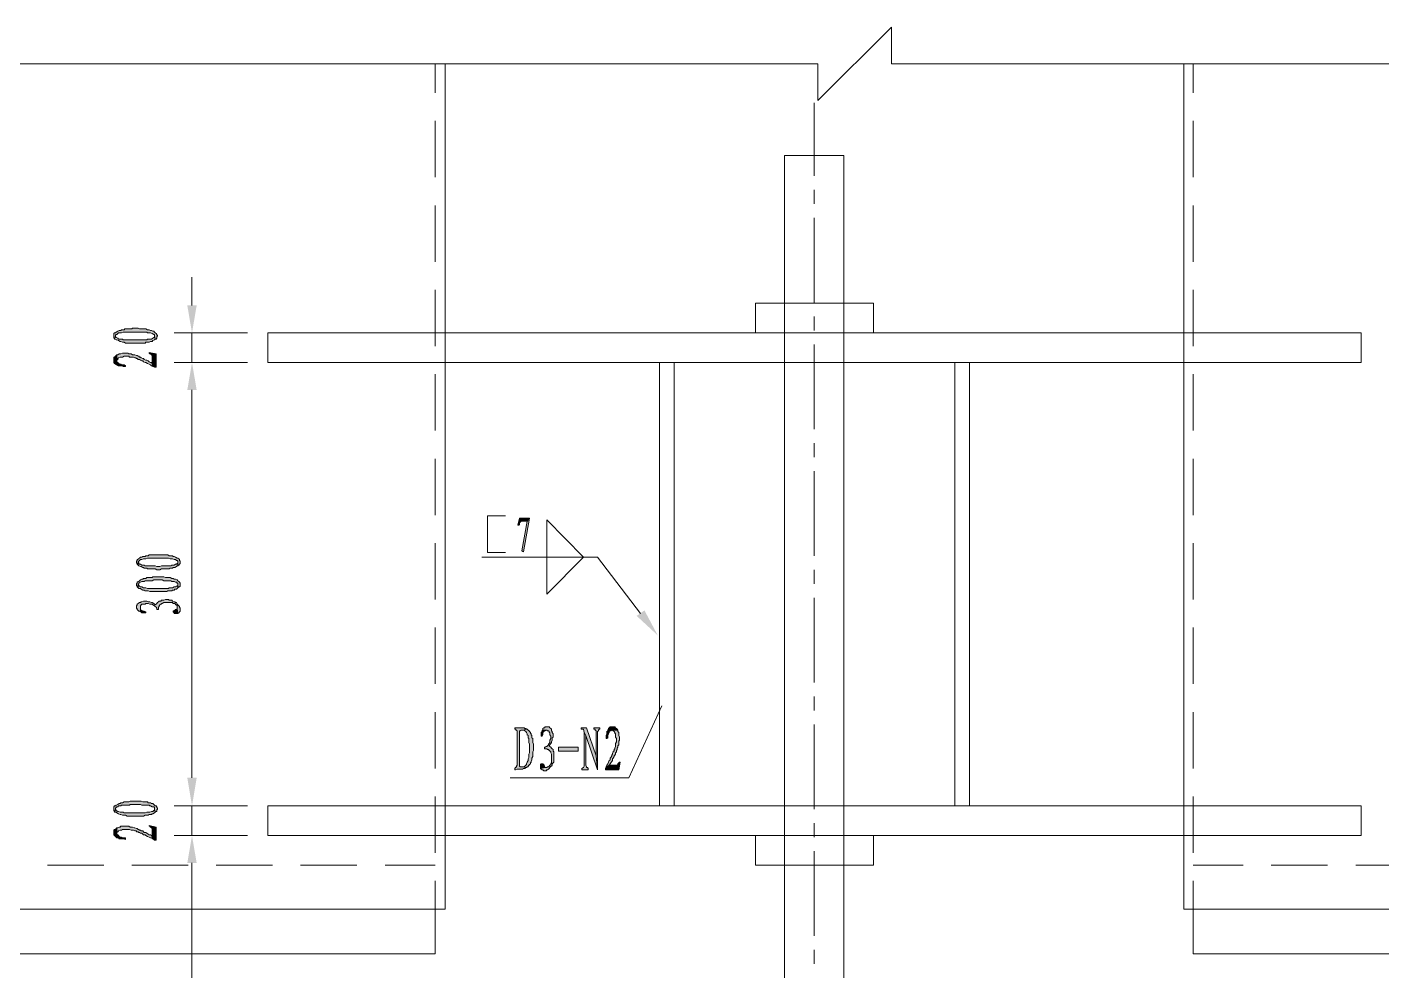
# Model space of a CAD drawing. Header units: millimetres. Extents: x 24 to 410, y 10 to 282.
# Drawn here: x 89.2 to 162.6, y 135.4 to 186.5 of the extents above; entities that cross this region are included whole.
import ezdxf

# ---------------------------------------------------------------- set-up
doc = ezdxf.new("R2010")
doc.units = ezdxf.units.MM

msp = doc.modelspace()

# ---------------------------------------------------------------- hatches: boundary and pattern name
h = msp.add_hatch(color=7)
h.dxf.hatch_style = 2
h.paths.add_polyline_path([(97.917, 171.407667), (98.425, 171.407667), (98.171, 169.926)])
h = msp.add_hatch(color=7)
h.dxf.hatch_style = 2
h.paths.add_polyline_path([(93.937667, 169.756667), (93.937667, 169.629667), (93.98, 169.629667), (93.98, 169.587333), (94.022333, 169.756667), (94.022333, 169.799), (94.064667, 169.841333), (94.107, 169.841333), (94.149333, 169.883667), (94.191667, 169.926), (94.361, 169.926), (94.445667, 169.968333), (95.080667, 169.968333), (95.123, 169.968333), (95.715667, 169.968333), (95.758, 169.926), (95.927333, 169.926), (96.012, 169.883667), (96.096667, 169.841333), (96.139, 169.841333), (96.139, 169.799), (96.139, 169.756667), (96.181333, 169.587333), (96.223667, 169.587333), (96.266, 169.629667), (96.266, 169.714333), (96.308333, 169.756667), (96.308333, 169.799), (96.266, 169.799), (96.266, 169.841333), (96.223667, 169.883667), (96.181333, 169.926), (96.139, 169.968333), (96.096667, 170.010667), (96.054333, 170.010667), (95.969667, 170.053), (95.927333, 170.053), (95.842667, 170.095333), (95.758, 170.095333), (95.673333, 170.137667), (95.334667, 170.137667), (95.25, 170.18), (94.953667, 170.18), (94.911333, 170.137667), (94.530333, 170.137667), (94.488, 170.095333), (94.361, 170.095333), (94.318667, 170.053), (94.234, 170.053), (94.149333, 170.010667), (94.064667, 169.968333), (94.022333, 169.926), (93.98, 169.926), (93.937667, 169.883667)])
h = msp.add_hatch(color=7)
h.dxf.hatch_style = 2
h.paths.add_polyline_path([(93.98, 169.587333), (94.064667, 169.545), (94.107, 169.545), (94.191667, 169.502667), (94.276333, 169.460333), (94.318667, 169.460333), (94.403333, 169.418), (94.488, 169.418), (94.572667, 169.375667), (95.631, 169.375667), (95.673333, 169.418), (95.758, 169.418), (95.842667, 169.418), (95.927333, 169.460333), (96.012, 169.460333), (96.054333, 169.502667), (96.139, 169.545), (96.181333, 169.587333), (96.139, 169.756667), (96.139, 169.672), (96.096667, 169.672), (96.054333, 169.629667), (95.969667, 169.587333), (95.758, 169.587333), (95.715667, 169.545), (94.445667, 169.545), (94.403333, 169.587333), (94.191667, 169.587333), (94.149333, 169.629667), (94.064667, 169.672), (94.022333, 169.714333), (94.022333, 169.756667)])
h = msp.add_hatch(color=7)
h.dxf.hatch_style = 2
h.paths.add_polyline_path([(94.107, 168.740667), (94.107, 168.444333), (94.149333, 168.486667), (94.149333, 168.529), (94.191667, 168.571333), (94.276333, 168.613667), (94.403333, 168.613667), (94.488, 168.656), (94.742, 168.656), (94.784333, 168.613667), (94.996, 168.613667), (95.080667, 168.571333), (95.123, 168.571333), (95.165333, 168.529), (95.207667, 168.529), (95.25, 168.486667), (95.292333, 168.486667), (95.334667, 168.486667), (95.377, 168.444333), (95.461667, 168.402), (95.504, 168.402), (95.546333, 168.359667), (95.631, 168.317333), (95.673333, 168.317333), (95.758, 168.275), (95.842667, 168.232667), (95.927333, 168.190333), (95.969667, 168.148), (96.054333, 168.105667), (96.012, 168.275), (95.969667, 168.317333), (95.927333, 168.317333), (95.842667, 168.359667), (95.800333, 168.402), (95.715667, 168.444333), (95.673333, 168.444333), (95.588667, 168.486667), (95.546333, 168.529), (95.504, 168.529), (95.419333, 168.571333), (95.377, 168.613667), (95.334667, 168.613667), (95.292333, 168.656), (95.25, 168.656), (95.207667, 168.698333), (95.165333, 168.698333), (95.080667, 168.740667), (94.953667, 168.740667), (94.869, 168.783), (94.742, 168.783), (94.699667, 168.825333), (94.403333, 168.825333), (94.318667, 168.783), (94.234, 168.783), (94.149333, 168.740667)])
h = msp.add_hatch(color=7)
h.dxf.hatch_style = 2
h.paths.add_polyline_path([(95.842667, 168.867667), (95.842667, 168.825333), (95.885, 168.783), (95.927333, 168.783), (95.969667, 168.740667), (96.012, 168.698333), (96.012, 168.275), (96.054333, 168.105667), (96.139, 168.063333), (96.223667, 168.063333), (96.223667, 168.783)])
h = msp.add_hatch(color=7)
h.dxf.hatch_style = 2
h.paths.add_polyline_path([(93.937667, 168.486667), (93.937667, 168.317333), (93.98, 168.275), (94.022333, 168.232667), (94.064667, 168.232667), (94.064667, 168.190333), (94.107, 168.190333), (94.191667, 168.148), (94.361, 168.148), (94.445667, 168.105667), (94.572667, 168.105667), (94.572667, 168.148), (94.488, 168.190333), (94.361, 168.190333), (94.318667, 168.232667), (94.234, 168.232667), (94.234, 168.275), (94.191667, 168.275), (94.149333, 168.317333), (94.107, 168.359667), (94.107, 168.444333), (94.107, 168.740667), (94.064667, 168.698333), (94.022333, 168.656), (93.98, 168.613667), (93.937667, 168.613667), (93.937667, 168.571333)])
h = msp.add_hatch(color=7)
h.dxf.hatch_style = 2
h.paths.add_polyline_path([(97.917, 166.835667), (98.425, 166.835667), (98.171, 168.317333)])
h = msp.add_hatch(color=7)
h.dxf.hatch_style = 2
h.paths.add_polyline_path([(97.917, 166.835667), (98.425, 166.835667), (98.171, 168.317333)])
h = msp.add_hatch(color=7)
h.dxf.hatch_style = 2
h.paths.add_polyline_path([(116.459, 159.893), (115.908667, 159.893), (115.824, 159.512), (115.866333, 159.512), (115.908667, 159.554333), (115.908667, 159.639), (115.951, 159.681333), (115.993333, 159.723667), (116.332, 159.723667)])
h = msp.add_hatch(color=7)
h.dxf.hatch_style = 2
h.paths.add_polyline_path([(116.459, 159.893), (116.332, 159.723667), (116.035667, 158.115), (116.120333, 158.072667)])
h = msp.add_hatch(color=7)
h.dxf.hatch_style = 2
h.paths.add_polyline_path([(95.165333, 157.522333), (95.165333, 157.48), (95.207667, 157.437667), (95.207667, 157.395333), (95.25, 157.353), (95.25, 157.522333), (95.292333, 157.564667), (95.334667, 157.607), (95.377, 157.649333), (95.461667, 157.649333), (95.546333, 157.691667), (95.673333, 157.691667), (95.758, 157.734), (96.350667, 157.734), (96.393, 157.734), (96.901, 157.734), (96.985667, 157.691667), (97.112667, 157.691667), (97.197333, 157.649333), (97.282, 157.649333), (97.324333, 157.607), (97.366667, 157.607), (97.409, 157.564667), (97.409, 157.310667), (97.451333, 157.353), (97.493667, 157.395333), (97.536, 157.437667), (97.536, 157.564667), (97.493667, 157.607), (97.493667, 157.649333), (97.451333, 157.691667), (97.409, 157.734), (97.366667, 157.734), (97.282, 157.776333), (97.197333, 157.818667), (97.155, 157.818667), (97.112667, 157.861), (96.943333, 157.861), (96.858667, 157.903333), (95.842667, 157.903333), (95.800333, 157.861), (95.673333, 157.861), (95.631, 157.818667), (95.504, 157.818667), (95.461667, 157.776333), (95.377, 157.776333), (95.334667, 157.734), (95.25, 157.691667), (95.25, 157.649333), (95.207667, 157.649333), (95.207667, 157.607), (95.165333, 157.564667)])
h = msp.add_hatch(color=7)
h.dxf.hatch_style = 2
h.paths.add_polyline_path([(95.25, 157.353), (95.292333, 157.310667), (95.377, 157.268333), (95.419333, 157.268333), (95.504, 157.226), (95.546333, 157.226), (95.588667, 157.183667), (95.715667, 157.183667), (95.758, 157.141333), (96.181333, 157.141333), (96.266, 157.099), (96.435333, 157.099), (96.52, 157.141333), (96.943333, 157.141333), (96.985667, 157.183667), (97.112667, 157.183667), (97.155, 157.226), (97.239667, 157.226), (97.324333, 157.268333), (97.366667, 157.310667), (97.409, 157.310667), (97.409, 157.522333), (97.409, 157.437667), (97.366667, 157.437667), (97.324333, 157.395333), (97.282, 157.395333), (97.197333, 157.353), (97.070333, 157.353), (97.028, 157.310667), (96.52, 157.310667), (96.435333, 157.268333), (96.266, 157.268333), (96.181333, 157.310667), (95.631, 157.310667), (95.588667, 157.353), (95.461667, 157.353), (95.377, 157.395333), (95.334667, 157.395333), (95.292333, 157.437667), (95.292333, 157.48), (95.25, 157.522333)])
h = msp.add_hatch(color=7)
h.dxf.hatch_style = 2
h.paths.add_polyline_path([(95.165333, 156.294667), (95.165333, 156.252333), (95.207667, 156.21), (95.207667, 156.167667), (95.25, 156.125333), (95.25, 156.294667), (95.292333, 156.337), (95.292333, 156.379333), (95.334667, 156.421667), (95.377, 156.421667), (95.461667, 156.464), (95.588667, 156.464), (95.631, 156.506333), (96.012, 156.506333), (96.096667, 156.548667), (96.350667, 156.548667), (96.393, 156.548667), (96.562333, 156.548667), (96.647, 156.506333), (97.028, 156.506333), (97.070333, 156.464), (97.197333, 156.464), (97.282, 156.421667), (97.324333, 156.421667), (97.366667, 156.379333), (97.409, 156.379333), (97.409, 156.337), (97.409, 156.125333), (97.451333, 156.167667), (97.493667, 156.167667), (97.536, 156.21), (97.536, 156.379333), (97.493667, 156.421667), (97.451333, 156.464), (97.409, 156.506333), (97.366667, 156.548667), (97.282, 156.591), (97.197333, 156.591), (97.155, 156.633333), (97.070333, 156.633333), (96.985667, 156.675667), (96.731667, 156.675667), (96.647, 156.718), (96.054333, 156.718), (96.012, 156.675667), (95.715667, 156.675667), (95.673333, 156.633333), (95.546333, 156.633333), (95.504, 156.591), (95.461667, 156.591), (95.377, 156.548667), (95.334667, 156.506333), (95.25, 156.464), (95.207667, 156.421667), (95.207667, 156.379333), (95.165333, 156.337)])
h = msp.add_hatch(color=7)
h.dxf.hatch_style = 2
h.paths.add_polyline_path([(95.25, 156.125333), (95.292333, 156.083), (95.377, 156.083), (95.419333, 156.040667), (95.504, 155.998333), (95.588667, 155.998333), (95.631, 155.956), (95.800333, 155.956), (95.885, 155.913667), (96.816333, 155.913667), (96.858667, 155.956), (96.943333, 155.956), (96.985667, 155.956), (97.070333, 155.956), (97.112667, 155.998333), (97.197333, 155.998333), (97.239667, 156.040667), (97.324333, 156.040667), (97.366667, 156.083), (97.409, 156.125333), (97.409, 156.294667), (97.409, 156.252333), (97.366667, 156.21), (97.324333, 156.21), (97.282, 156.167667), (97.197333, 156.167667), (97.112667, 156.125333), (96.943333, 156.125333), (96.901, 156.083), (95.758, 156.083), (95.673333, 156.125333), (95.546333, 156.125333), (95.461667, 156.167667), (95.377, 156.167667), (95.334667, 156.21), (95.292333, 156.252333), (95.25, 156.294667)])
h = msp.add_hatch(color=7)
h.dxf.hatch_style = 2
h.paths.add_polyline_path([(95.165333, 155.067), (95.165333, 155.024667), (95.207667, 154.982333), (95.207667, 154.94), (95.25, 154.897667), (95.292333, 154.855333), (95.334667, 154.855333), (95.377, 154.813), (95.377, 155.151667), (95.419333, 155.194), (95.461667, 155.236333), (95.631, 155.236333), (95.673333, 155.278667), (95.800333, 155.278667), (95.885, 155.236333), (96.012, 155.236333), (96.054333, 155.194), (96.139, 155.151667), (96.181333, 155.109333), (96.223667, 155.067), (96.266, 155.024667), (96.266, 154.94), (96.350667, 154.94), (96.350667, 155.067), (96.393, 155.109333), (96.393, 155.151667), (96.435333, 155.194), (96.477667, 155.236333), (96.52, 155.236333), (96.52, 155.278667), (96.562333, 155.278667), (96.647, 155.321), (97.112667, 155.321), (97.155, 155.278667), (97.239667, 155.278667), (97.282, 155.236333), (97.282, 155.194), (97.324333, 155.194), (97.366667, 155.151667), (97.366667, 154.982333), (97.409, 154.728333), (97.451333, 154.770667), (97.493667, 154.813), (97.536, 154.855333), (97.536, 155.024667), (97.493667, 155.067), (97.493667, 155.109333), (97.451333, 155.151667), (97.409, 155.194), (97.366667, 155.236333), (97.324333, 155.321), (97.282, 155.321), (97.239667, 155.363333), (97.197333, 155.363333), (97.112667, 155.405667), (97.070333, 155.448), (96.943333, 155.448), (96.901, 155.490333), (96.731667, 155.490333), (96.647, 155.448), (96.52, 155.448), (96.477667, 155.405667), (96.393, 155.405667), (96.350667, 155.363333), (96.308333, 155.321), (96.266, 155.278667), (96.223667, 155.236333), (96.181333, 155.194), (96.139, 155.236333), (96.096667, 155.278667), (96.012, 155.321), (95.969667, 155.321), (95.885, 155.363333), (95.800333, 155.363333), (95.715667, 155.405667), (95.546333, 155.405667), (95.461667, 155.363333), (95.419333, 155.363333), (95.377, 155.321), (95.334667, 155.321), (95.25, 155.278667), (95.207667, 155.236333), (95.207667, 155.194), (95.165333, 155.151667)])
h = msp.add_hatch(color=7)
h.dxf.hatch_style = 2
h.paths.add_polyline_path([(95.377, 154.813), (95.419333, 154.813), (95.461667, 154.770667), (95.673333, 154.770667), (95.673333, 154.813), (95.588667, 154.855333), (95.504, 154.855333), (95.461667, 154.897667), (95.419333, 154.897667), (95.377, 154.94), (95.377, 155.067)])
h = msp.add_hatch(color=7)
h.dxf.hatch_style = 2
h.paths.add_polyline_path([(97.155, 154.813), (97.197333, 154.770667), (97.197333, 154.728333), (97.239667, 154.728333), (97.409, 154.728333), (97.366667, 154.982333), (97.282, 154.94), (97.239667, 154.897667), (97.197333, 154.897667), (97.155, 154.855333)])
h = msp.add_hatch(color=7)
h.dxf.hatch_style = 2
h.paths.add_polyline_path([(122.682, 154.897667), (123.401667, 153.543), (122.258667, 154.601333)])
h = msp.add_hatch(color=7)
h.dxf.hatch_style = 2
h.paths.add_polyline_path([(116.035667, 148.547667), (115.654667, 148.547667), (115.654667, 148.463), (115.697, 148.463), (115.739333, 148.420667), (115.781667, 148.378333), (115.781667, 146.515667), (115.739333, 146.431), (115.739333, 146.388667), (115.697, 146.388667), (115.654667, 146.346333), (115.654667, 146.261667), (115.697, 146.261667), (115.781667, 146.304), (116.078, 146.304), (116.120333, 146.346333), (116.205, 146.346333), (116.247333, 146.388667), (116.289667, 146.388667), (116.078, 146.431), (116.035667, 146.431), (115.951, 146.431), (115.908667, 146.473333), (115.908667, 148.378333), (115.951, 148.378333), (115.993333, 148.420667), (116.078, 148.420667), (116.332, 148.463), (116.289667, 148.463), (116.247333, 148.505333), (116.205, 148.505333), (116.162667, 148.547667)])
h = msp.add_hatch(color=7)
h.dxf.hatch_style = 2
h.paths.add_polyline_path([(116.332, 148.463), (116.078, 148.420667), (116.162667, 148.420667), (116.205, 148.378333), (116.247333, 148.336), (116.289667, 148.293667), (116.332, 148.209), (116.332, 148.166667), (116.374333, 148.124333), (116.374333, 147.997333), (116.416667, 147.955), (116.416667, 147.743333), (116.459, 147.658667), (116.459, 147.193), (116.416667, 147.108333), (116.416667, 147.066), (116.416667, 146.981333), (116.416667, 146.939), (116.374333, 146.854333), (116.374333, 146.769667), (116.332, 146.685), (116.289667, 146.600333), (116.289667, 146.558), (116.247333, 146.515667), (116.205, 146.473333), (116.162667, 146.431), (116.078, 146.431), (116.289667, 146.388667), (116.332, 146.431), (116.374333, 146.431), (116.374333, 146.473333), (116.416667, 146.515667), (116.459, 146.515667), (116.459, 146.558), (116.501333, 146.600333), (116.501333, 146.642667), (116.543667, 146.685), (116.543667, 146.727333), (116.586, 146.812), (116.586, 146.896667), (116.628333, 146.981333), (116.628333, 147.235333), (116.670667, 147.32), (116.670667, 147.658667), (116.628333, 147.743333), (116.628333, 147.955), (116.586, 147.997333), (116.586, 148.124333), (116.543667, 148.166667), (116.543667, 148.209), (116.501333, 148.251333), (116.501333, 148.293667), (116.459, 148.336), (116.459, 148.378333), (116.416667, 148.378333), (116.374333, 148.420667)])
h = msp.add_hatch(color=7)
h.dxf.hatch_style = 2
h.paths.add_polyline_path([(117.390333, 148.59), (117.305667, 148.59), (117.263333, 148.547667), (117.221, 148.547667), (117.178667, 148.505333), (117.178667, 148.420667), (117.136333, 148.420667), (117.390333, 148.420667), (117.432667, 148.378333), (117.475, 148.378333), (117.517333, 148.336), (117.517333, 148.293667), (117.559667, 148.293667), (117.559667, 148.166667), (117.602, 148.082), (117.602, 147.955), (117.559667, 147.870333), (117.559667, 147.743333), (117.517333, 147.701), (117.475, 147.658667), (117.475, 147.616333), (117.432667, 147.574), (117.390333, 147.531667), (117.348, 147.531667), (117.305667, 147.489333), (117.263333, 147.489333), (117.263333, 147.404667), (117.390333, 147.404667), (117.432667, 147.362333), (117.475, 147.362333), (117.517333, 147.32), (117.559667, 147.32), (117.559667, 147.277667), (117.602, 147.235333), (117.602, 147.193), (117.644333, 147.108333), (117.644333, 146.642667), (117.602, 146.600333), (117.602, 146.558), (117.559667, 146.515667), (117.517333, 146.473333), (117.475, 146.431), (117.432667, 146.431), (117.390333, 146.388667), (117.305667, 146.388667), (117.051667, 146.346333), (117.094, 146.304), (117.136333, 146.261667), (117.178667, 146.261667), (117.221, 146.219333), (117.348, 146.219333), (117.390333, 146.261667), (117.432667, 146.261667), (117.475, 146.304), (117.517333, 146.346333), (117.559667, 146.388667), (117.602, 146.473333), (117.644333, 146.473333), (117.686667, 146.515667), (117.686667, 146.600333), (117.729, 146.642667), (117.771333, 146.685), (117.771333, 147.235333), (117.729, 147.277667), (117.729, 147.362333), (117.686667, 147.404667), (117.644333, 147.447), (117.602, 147.489333), (117.559667, 147.531667), (117.517333, 147.574), (117.559667, 147.616333), (117.602, 147.701), (117.644333, 147.743333), (117.644333, 147.785667), (117.686667, 147.870333), (117.686667, 147.997333), (117.729, 148.039667), (117.729, 148.209), (117.686667, 148.293667), (117.686667, 148.336), (117.644333, 148.378333), (117.644333, 148.463), (117.602, 148.505333), (117.559667, 148.547667), (117.517333, 148.59)])
h = msp.add_hatch(color=7)
h.dxf.hatch_style = 2
h.paths.add_polyline_path([(117.136333, 148.420667), (117.136333, 148.336), (117.094, 148.293667), (117.094, 148.082), (117.136333, 148.082), (117.178667, 148.166667), (117.178667, 148.293667), (117.221, 148.336), (117.263333, 148.378333), (117.305667, 148.378333), (117.390333, 148.420667)])
h = msp.add_hatch(color=7)
h.dxf.hatch_style = 2
h.paths.add_polyline_path([(119.549333, 148.547667), (119.253, 148.547667), (119.253, 148.463), (119.38, 148.463), (119.422333, 148.293667), (119.507, 148.124333), (120.142, 146.261667), (120.057333, 147.023667)])
h = msp.add_hatch(color=7)
h.dxf.hatch_style = 2
h.paths.add_polyline_path([(119.422333, 148.293667), (119.422333, 146.473333), (119.38, 146.388667), (119.295333, 146.346333), (119.295333, 146.261667), (119.634, 146.261667), (119.634, 146.346333), (119.591667, 146.388667), (119.549333, 146.388667), (119.549333, 146.431), (119.507, 146.515667), (119.507, 148.124333)])
h = msp.add_hatch(color=7)
h.dxf.hatch_style = 2
h.paths.add_polyline_path([(120.269, 148.547667), (119.930333, 148.547667), (119.930333, 148.463), (120.015, 148.463), (120.015, 148.420667), (120.057333, 148.378333), (120.057333, 147.023667), (120.142, 146.261667), (120.142, 148.336), (120.184333, 148.378333), (120.184333, 148.420667), (120.226667, 148.463), (120.269, 148.463)])
h = msp.add_hatch(color=7)
h.dxf.hatch_style = 2
h.paths.add_polyline_path([(120.988667, 148.59), (120.819333, 148.59), (120.777, 148.547667), (120.734667, 148.505333), (120.734667, 148.463), (120.692333, 148.420667), (120.692333, 148.378333), (120.65, 148.336), (120.65, 148.209), (120.607667, 148.124333), (120.607667, 147.955), (120.65, 147.955), (120.692333, 147.997333), (120.692333, 148.166667), (120.734667, 148.209), (120.734667, 148.251333), (120.777, 148.293667), (120.777, 148.336), (120.819333, 148.378333), (120.861667, 148.378333), (120.904, 148.420667), (121.242667, 148.420667), (121.200333, 148.463), (121.158, 148.505333), (121.115667, 148.547667), (121.073333, 148.59)])
h = msp.add_hatch(color=7)
h.dxf.hatch_style = 2
h.paths.add_polyline_path([(121.242667, 148.420667), (120.904, 148.420667), (120.946333, 148.420667), (120.988667, 148.378333), (121.031, 148.336), (121.073333, 148.293667), (121.073333, 148.251333), (121.115667, 148.209), (121.115667, 148.039667), (121.158, 147.955), (121.158, 147.785667), (121.115667, 147.701), (121.115667, 147.531667), (121.073333, 147.447), (121.073333, 147.404667), (121.031, 147.362333), (121.031, 147.277667), (120.988667, 147.277667), (120.988667, 147.235333), (120.946333, 147.150667), (120.946333, 147.108333), (120.904, 147.066), (120.904, 147.023667), (120.861667, 146.939), (120.819333, 146.896667), (120.819333, 146.812), (120.777, 146.769667), (120.734667, 146.685), (120.692333, 146.600333), (120.65, 146.515667), (120.607667, 146.431), (120.777, 146.515667), (120.819333, 146.600333), (120.861667, 146.642667), (120.904, 146.727333), (120.946333, 146.769667), (120.946333, 146.854333), (120.988667, 146.896667), (121.031, 146.981333), (121.031, 147.023667), (121.073333, 147.066), (121.115667, 147.108333), (121.115667, 147.193), (121.158, 147.235333), (121.158, 147.32), (121.200333, 147.362333), (121.200333, 147.447), (121.242667, 147.489333), (121.242667, 147.574), (121.285, 147.616333), (121.285, 147.828), (121.327333, 147.870333), (121.327333, 148.039667), (121.285, 148.124333), (121.285, 148.293667), (121.242667, 148.336)])
h = msp.add_hatch(color=7)
h.dxf.hatch_style = 2
h.paths.add_polyline_path([(118.025333, 147.489333), (119.083667, 147.489333), (119.083667, 147.277667), (118.025333, 147.277667)])
h = msp.add_hatch(color=7)
h.dxf.hatch_style = 2
h.paths.add_polyline_path([(117.136333, 146.600333), (117.094, 146.600333), (117.051667, 146.558), (117.051667, 146.346333), (117.305667, 146.388667), (117.263333, 146.473333), (117.221, 146.558), (117.178667, 146.600333)])
h = msp.add_hatch(color=7)
h.dxf.hatch_style = 2
h.paths.add_polyline_path([(121.369667, 146.685), (121.327333, 146.685), (121.285, 146.642667), (121.242667, 146.600333), (121.242667, 146.558), (121.200333, 146.515667), (120.777, 146.515667), (120.607667, 146.431), (120.565333, 146.346333), (120.565333, 146.261667), (121.285, 146.261667)])
h = msp.add_hatch(color=7)
h.dxf.hatch_style = 2
h.paths.add_polyline_path([(97.917, 145.838333), (98.425, 145.838333), (98.171, 144.314333)])
h = msp.add_hatch(color=7)
h.dxf.hatch_style = 2
h.paths.add_polyline_path([(97.917, 145.838333), (98.425, 145.838333), (98.171, 144.314333)])
h = msp.add_hatch(color=7)
h.dxf.hatch_style = 2
h.paths.add_polyline_path([(93.937667, 144.145), (93.937667, 144.060333), (93.98, 144.018), (93.98, 143.975667), (94.022333, 144.145), (94.022333, 144.187333), (94.064667, 144.229667), (94.107, 144.272), (94.149333, 144.272), (94.191667, 144.314333), (94.318667, 144.314333), (94.361, 144.356667), (94.784333, 144.356667), (94.826667, 144.399), (95.080667, 144.399), (95.123, 144.399), (95.377, 144.399), (95.461667, 144.356667), (95.842667, 144.356667), (95.885, 144.314333), (95.927333, 144.314333), (96.012, 144.272), (96.096667, 144.272), (96.139, 144.229667), (96.139, 144.145), (96.181333, 143.975667), (96.223667, 144.018), (96.266, 144.018), (96.266, 144.060333), (96.266, 144.102667), (96.308333, 144.145), (96.308333, 144.187333), (96.266, 144.229667), (96.266, 144.272), (96.223667, 144.314333), (96.181333, 144.314333), (96.139, 144.356667), (96.096667, 144.399), (96.054333, 144.441333), (95.969667, 144.441333), (95.927333, 144.483667), (95.800333, 144.483667), (95.758, 144.526), (95.504, 144.526), (95.419333, 144.568333), (94.826667, 144.568333), (94.742, 144.526), (94.488, 144.526), (94.403333, 144.483667), (94.318667, 144.483667), (94.276333, 144.441333), (94.234, 144.441333), (94.149333, 144.399), (94.064667, 144.356667), (94.022333, 144.314333), (93.98, 144.314333), (93.937667, 144.272)])
h = msp.add_hatch(color=7)
h.dxf.hatch_style = 2
h.paths.add_polyline_path([(93.98, 143.975667), (94.064667, 143.975667), (94.107, 143.933333), (94.191667, 143.891), (94.276333, 143.848667), (94.318667, 143.848667), (94.403333, 143.806333), (94.572667, 143.806333), (94.657333, 143.764), (95.546333, 143.764), (95.631, 143.806333), (95.673333, 143.806333), (95.758, 143.806333), (95.800333, 143.806333), (95.842667, 143.848667), (95.969667, 143.848667), (96.012, 143.891), (96.054333, 143.891), (96.139, 143.933333), (96.181333, 143.975667), (96.139, 144.145), (96.139, 144.060333), (96.096667, 144.060333), (96.054333, 144.018), (95.969667, 144.018), (95.885, 143.975667), (95.715667, 143.975667), (95.631, 143.933333), (94.488, 143.933333), (94.445667, 143.975667), (94.276333, 143.975667), (94.191667, 144.018), (94.149333, 144.018), (94.064667, 144.060333), (94.064667, 144.102667), (94.022333, 144.102667), (94.022333, 144.145)])
h = msp.add_hatch(color=7)
h.dxf.hatch_style = 2
h.paths.add_polyline_path([(93.937667, 142.875), (93.937667, 142.748), (93.98, 142.705667), (94.022333, 142.663333), (94.064667, 142.621), (94.107, 142.578667), (94.191667, 142.578667), (94.234, 142.536333), (94.445667, 142.536333), (94.572667, 142.494), (94.572667, 142.578667), (94.488, 142.578667), (94.445667, 142.578667), (94.361, 142.621), (94.318667, 142.621), (94.234, 142.663333), (94.191667, 142.705667), (94.149333, 142.748), (94.107, 142.790333), (94.107, 142.832667), (94.107, 143.129), (94.064667, 143.086667), (94.022333, 143.044333), (93.98, 143.044333), (93.937667, 143.002)])
h = msp.add_hatch(color=7)
h.dxf.hatch_style = 2
h.paths.add_polyline_path([(94.107, 143.129), (94.107, 142.832667), (94.107, 142.875), (94.149333, 142.917333), (94.191667, 142.959667), (94.276333, 143.002), (94.361, 143.002), (94.403333, 143.044333), (94.784333, 143.044333), (94.869, 143.002), (94.996, 143.002), (95.080667, 142.959667), (95.165333, 142.959667), (95.165333, 142.917333), (95.25, 142.917333), (95.292333, 142.875), (95.334667, 142.875), (95.377, 142.832667), (95.461667, 142.832667), (95.504, 142.790333), (95.546333, 142.748), (95.631, 142.748), (95.673333, 142.705667), (95.758, 142.663333), (95.842667, 142.621), (95.927333, 142.578667), (95.969667, 142.578667), (96.054333, 142.536333), (96.012, 142.663333), (95.969667, 142.705667), (95.927333, 142.748), (95.842667, 142.748), (95.800333, 142.790333), (95.715667, 142.832667), (95.673333, 142.875), (95.588667, 142.875), (95.546333, 142.917333), (95.504, 142.959667), (95.419333, 142.959667), (95.377, 143.002), (95.334667, 143.002), (95.292333, 143.044333), (95.25, 143.044333), (95.207667, 143.086667), (95.165333, 143.086667), (95.080667, 143.129), (95.038333, 143.129), (94.953667, 143.171333), (94.826667, 143.171333), (94.742, 143.213667), (94.318667, 143.213667), (94.276333, 143.171333), (94.234, 143.171333), (94.149333, 143.129)])
h = msp.add_hatch(color=7)
h.dxf.hatch_style = 2
h.paths.add_polyline_path([(95.842667, 143.256), (95.842667, 143.213667), (95.885, 143.213667), (95.927333, 143.171333), (95.969667, 143.129), (96.012, 143.086667), (96.012, 142.663333), (96.054333, 142.536333), (96.139, 142.451667), (96.223667, 142.451667), (96.223667, 143.171333)])
h = msp.add_hatch(color=7)
h.dxf.hatch_style = 2
h.paths.add_polyline_path([(97.917, 141.224), (98.425, 141.224), (98.171, 142.705667)])
h = msp.add_hatch(color=7)
h.dxf.hatch_style = 2
h.paths.add_polyline_path([(97.917, 141.224), (98.425, 141.224), (98.171, 142.705667)])

# ---------------------------------------------------------------- linework, layer by layer
at = {"color": 7, "lineweight": 0}
for points in [[(132.08, 184.488667), (132.08, 182.499), (136.059333, 186.478333), (136.059333, 184.488667)], [(68.453, 184.488667), (132.08, 184.488667)], [(71.882, 184.488667), (71.882, 138.726333), (111.887, 138.726333)], [(111.336667, 184.488667), (111.336667, 182.922333)], [(111.887, 184.488667), (111.887, 138.726333)], [(136.059333, 184.488667), (199.686333, 184.488667)], [(151.892, 184.488667), (151.892, 138.726333), (191.897, 138.726333)], [(152.4, 184.488667), (152.4, 182.922333)], [(131.868333, 182.372), (131.868333, 178.435)], [(111.336667, 181.398333), (111.336667, 178.350333)], [(152.4, 181.398333), (152.4, 178.350333)], [(130.259667, 179.535667), (133.477, 179.535667), (133.477, 57.912)], [(130.259667, 179.535667), (130.259667, 57.912)], [(131.868333, 177.673), (131.868333, 176.911)], [(111.336667, 176.826333), (111.336667, 173.778333)], [(131.868333, 176.149), (131.868333, 171.577)], [(152.4, 176.826333), (152.4, 173.778333)], [(98.171, 171.407667), (98.171, 172.931667)], [(111.336667, 172.254333), (111.336667, 169.206333)], [(152.4, 172.254333), (152.4, 169.206333)], [(128.693333, 171.534667), (135.085667, 171.534667)], [(128.693333, 171.534667), (128.693333, 169.926)], [(135.085667, 171.534667), (135.085667, 169.926)], [(131.868333, 170.815), (131.868333, 170.053)], [(101.176667, 169.926), (97.197333, 169.926)], [(98.171, 168.317333), (98.171, 169.926)], [(102.277333, 169.926), (161.501667, 169.926)], [(102.277333, 169.926), (102.277333, 168.317333)], [(161.501667, 169.926), (161.501667, 168.317333)], [(131.868333, 169.291), (131.868333, 164.719)], [(101.176667, 168.317333), (97.197333, 168.317333)], [(101.176667, 168.317333), (97.197333, 168.317333)], [(102.277333, 168.317333), (161.501667, 168.317333)], [(123.486333, 168.317333), (123.486333, 144.314333)], [(124.290667, 168.317333), (124.290667, 144.314333)], [(139.488333, 168.317333), (139.488333, 144.314333)], [(140.292667, 168.317333), (140.292667, 144.314333)], [(111.336667, 167.682333), (111.336667, 164.634333)], [(152.4, 167.682333), (152.4, 164.634333)], [(98.171, 166.835667), (98.171, 165.311667)], [(98.171, 166.835667), (98.171, 145.838333)], [(131.868333, 163.957), (131.868333, 163.195)], [(111.336667, 163.110333), (111.336667, 160.062333)], [(152.4, 163.110333), (152.4, 160.062333)], [(131.868333, 162.433), (131.868333, 157.861)], [(115.146667, 160.02), (114.173, 160.02), (114.173, 158.030333), (115.146667, 158.030333)], [(117.390333, 157.776333), (117.390333, 159.808333), (119.38, 157.776333)], [(111.336667, 158.538333), (111.336667, 155.490333)], [(152.4, 158.538333), (152.4, 155.490333)], [(122.470333, 154.728333), (120.142, 157.776333), (113.876667, 157.776333)], [(117.390333, 157.776333), (117.390333, 155.786667), (119.38, 157.776333)], [(131.868333, 157.099), (131.868333, 156.337)], [(131.868333, 155.575), (131.868333, 151.003)], [(111.336667, 153.966333), (111.336667, 150.918333)], [(152.4, 153.966333), (152.4, 150.918333)], [(121.835333, 145.838333), (123.613333, 149.733)], [(131.868333, 150.241), (131.868333, 149.479)], [(111.336667, 149.394333), (111.336667, 146.346333)], [(152.4, 149.394333), (152.4, 146.346333)], [(131.868333, 148.717), (131.868333, 144.145)], [(98.171, 145.838333), (98.171, 147.32)], [(121.835333, 145.838333), (115.400667, 145.838333)], [(111.336667, 144.822333), (111.336667, 141.774333)], [(152.4, 144.822333), (152.4, 141.774333)], [(101.176667, 144.314333), (97.197333, 144.314333)], [(101.176667, 144.314333), (97.197333, 144.314333)], [(98.171, 144.314333), (98.171, 142.705667)], [(102.277333, 144.314333), (161.501667, 144.314333)], [(102.277333, 144.314333), (102.277333, 142.705667)], [(161.501667, 144.314333), (161.501667, 142.705667)], [(131.868333, 143.383), (131.868333, 142.621)], [(101.176667, 142.705667), (97.197333, 142.705667)], [(101.176667, 142.705667), (97.197333, 142.705667)], [(102.277333, 142.705667), (161.501667, 142.705667)], [(128.693333, 141.097), (135.085667, 141.097), (135.085667, 142.705667)], [(128.693333, 141.097), (128.693333, 142.705667)], [(131.868333, 141.859), (131.868333, 137.287)], [(90.339333, 141.097), (93.387333, 141.097)], [(94.911333, 141.097), (97.959333, 141.097)], [(98.171, 141.224), (98.171, 139.7)], [(98.171, 141.224), (98.171, 125.560667)], [(99.483333, 141.097), (102.531333, 141.097)], [(104.055333, 141.097), (107.103333, 141.097)], [(108.627333, 141.097), (111.336667, 141.097)], [(152.4, 141.097), (155.109333, 141.097)], [(156.633333, 141.097), (159.681333, 141.097)], [(161.205333, 141.097), (164.253333, 141.097)], [(111.336667, 140.250333), (111.336667, 138.726333)], [(152.4, 140.250333), (152.4, 138.726333)], [(111.336667, 136.313333), (111.336667, 138.726333)], [(152.4, 138.726333), (152.4, 136.313333)], [(131.868333, 136.525), (131.868333, 135.763)], [(72.39, 136.313333), (111.336667, 136.313333)], [(152.4, 136.313333), (191.346667, 136.313333)]]:
    msp.add_lwpolyline(points, dxfattribs=at)
for points in [[(93.937667, 169.756667), (93.937667, 169.629667), (93.98, 169.629667), (93.98, 169.587333), (94.022333, 169.756667), (94.022333, 169.799), (94.064667, 169.841333), (94.107, 169.841333), (94.149333, 169.883667), (94.191667, 169.926), (94.361, 169.926), (94.445667, 169.968333), (95.080667, 169.968333), (95.123, 169.968333), (95.715667, 169.968333), (95.758, 169.926), (95.927333, 169.926), (96.012, 169.883667), (96.096667, 169.841333), (96.139, 169.841333), (96.139, 169.799), (96.139, 169.756667), (96.181333, 169.587333), (96.223667, 169.587333), (96.266, 169.629667), (96.266, 169.714333), (96.308333, 169.756667), (96.308333, 169.799), (96.266, 169.799), (96.266, 169.841333), (96.223667, 169.883667), (96.181333, 169.926), (96.139, 169.968333), (96.096667, 170.010667), (96.054333, 170.010667), (95.969667, 170.053), (95.927333, 170.053), (95.842667, 170.095333), (95.758, 170.095333), (95.673333, 170.137667), (95.334667, 170.137667), (95.25, 170.18), (94.953667, 170.18), (94.911333, 170.137667), (94.530333, 170.137667), (94.488, 170.095333), (94.361, 170.095333), (94.318667, 170.053), (94.234, 170.053), (94.149333, 170.010667), (94.064667, 169.968333), (94.022333, 169.926), (93.98, 169.926), (93.937667, 169.883667)], [(93.98, 169.587333), (94.064667, 169.545), (94.107, 169.545), (94.191667, 169.502667), (94.276333, 169.460333), (94.318667, 169.460333), (94.403333, 169.418), (94.488, 169.418), (94.572667, 169.375667), (95.631, 169.375667), (95.673333, 169.418), (95.758, 169.418), (95.842667, 169.418), (95.927333, 169.460333), (96.012, 169.460333), (96.054333, 169.502667), (96.139, 169.545), (96.181333, 169.587333), (96.139, 169.756667), (96.139, 169.672), (96.096667, 169.672), (96.054333, 169.629667), (95.969667, 169.587333), (95.758, 169.587333), (95.715667, 169.545), (94.445667, 169.545), (94.403333, 169.587333), (94.191667, 169.587333), (94.149333, 169.629667), (94.064667, 169.672), (94.022333, 169.714333), (94.022333, 169.756667)], [(94.107, 168.740667), (94.107, 168.444333), (94.149333, 168.486667), (94.149333, 168.529), (94.191667, 168.571333), (94.276333, 168.613667), (94.403333, 168.613667), (94.488, 168.656), (94.742, 168.656), (94.784333, 168.613667), (94.996, 168.613667), (95.080667, 168.571333), (95.123, 168.571333), (95.165333, 168.529), (95.207667, 168.529), (95.25, 168.486667), (95.292333, 168.486667), (95.334667, 168.486667), (95.377, 168.444333), (95.461667, 168.402), (95.504, 168.402), (95.546333, 168.359667), (95.631, 168.317333), (95.673333, 168.317333), (95.758, 168.275), (95.842667, 168.232667), (95.927333, 168.190333), (95.969667, 168.148), (96.054333, 168.105667), (96.012, 168.275), (95.969667, 168.317333), (95.927333, 168.317333), (95.842667, 168.359667), (95.800333, 168.402), (95.715667, 168.444333), (95.673333, 168.444333), (95.588667, 168.486667), (95.546333, 168.529), (95.504, 168.529), (95.419333, 168.571333), (95.377, 168.613667), (95.334667, 168.613667), (95.292333, 168.656), (95.25, 168.656), (95.207667, 168.698333), (95.165333, 168.698333), (95.080667, 168.740667), (94.953667, 168.740667), (94.869, 168.783), (94.742, 168.783), (94.699667, 168.825333), (94.403333, 168.825333), (94.318667, 168.783), (94.234, 168.783), (94.149333, 168.740667)], [(95.842667, 168.867667), (95.842667, 168.825333), (95.885, 168.783), (95.927333, 168.783), (95.969667, 168.740667), (96.012, 168.698333), (96.012, 168.275), (96.054333, 168.105667), (96.139, 168.063333), (96.223667, 168.063333), (96.223667, 168.783)], [(93.937667, 168.486667), (93.937667, 168.317333), (93.98, 168.275), (94.022333, 168.232667), (94.064667, 168.232667), (94.064667, 168.190333), (94.107, 168.190333), (94.191667, 168.148), (94.361, 168.148), (94.445667, 168.105667), (94.572667, 168.105667), (94.572667, 168.148), (94.488, 168.190333), (94.361, 168.190333), (94.318667, 168.232667), (94.234, 168.232667), (94.234, 168.275), (94.191667, 168.275), (94.149333, 168.317333), (94.107, 168.359667), (94.107, 168.444333), (94.107, 168.740667), (94.064667, 168.698333), (94.022333, 168.656), (93.98, 168.613667), (93.937667, 168.613667), (93.937667, 168.571333)], [(116.459, 159.893), (115.908667, 159.893), (115.824, 159.512), (115.866333, 159.512), (115.908667, 159.554333), (115.908667, 159.639), (115.951, 159.681333), (115.993333, 159.723667), (116.332, 159.723667)], [(116.459, 159.893), (116.332, 159.723667), (116.035667, 158.115), (116.120333, 158.072667)], [(95.165333, 157.522333), (95.165333, 157.48), (95.207667, 157.437667), (95.207667, 157.395333), (95.25, 157.353), (95.25, 157.522333), (95.292333, 157.564667), (95.334667, 157.607), (95.377, 157.649333), (95.461667, 157.649333), (95.546333, 157.691667), (95.673333, 157.691667), (95.758, 157.734), (96.350667, 157.734), (96.393, 157.734), (96.901, 157.734), (96.985667, 157.691667), (97.112667, 157.691667), (97.197333, 157.649333), (97.282, 157.649333), (97.324333, 157.607), (97.366667, 157.607), (97.409, 157.564667), (97.409, 157.310667), (97.451333, 157.353), (97.493667, 157.395333), (97.536, 157.437667), (97.536, 157.564667), (97.493667, 157.607), (97.493667, 157.649333), (97.451333, 157.691667), (97.409, 157.734), (97.366667, 157.734), (97.282, 157.776333), (97.197333, 157.818667), (97.155, 157.818667), (97.112667, 157.861), (96.943333, 157.861), (96.858667, 157.903333), (95.842667, 157.903333), (95.800333, 157.861), (95.673333, 157.861), (95.631, 157.818667), (95.504, 157.818667), (95.461667, 157.776333), (95.377, 157.776333), (95.334667, 157.734), (95.25, 157.691667), (95.25, 157.649333), (95.207667, 157.649333), (95.207667, 157.607), (95.165333, 157.564667)], [(95.25, 157.353), (95.292333, 157.310667), (95.377, 157.268333), (95.419333, 157.268333), (95.504, 157.226), (95.546333, 157.226), (95.588667, 157.183667), (95.715667, 157.183667), (95.758, 157.141333), (96.181333, 157.141333), (96.266, 157.099), (96.435333, 157.099), (96.52, 157.141333), (96.943333, 157.141333), (96.985667, 157.183667), (97.112667, 157.183667), (97.155, 157.226), (97.239667, 157.226), (97.324333, 157.268333), (97.366667, 157.310667), (97.409, 157.310667), (97.409, 157.522333), (97.409, 157.437667), (97.366667, 157.437667), (97.324333, 157.395333), (97.282, 157.395333), (97.197333, 157.353), (97.070333, 157.353), (97.028, 157.310667), (96.52, 157.310667), (96.435333, 157.268333), (96.266, 157.268333), (96.181333, 157.310667), (95.631, 157.310667), (95.588667, 157.353), (95.461667, 157.353), (95.377, 157.395333), (95.334667, 157.395333), (95.292333, 157.437667), (95.292333, 157.48), (95.25, 157.522333)], [(95.165333, 156.294667), (95.165333, 156.252333), (95.207667, 156.21), (95.207667, 156.167667), (95.25, 156.125333), (95.25, 156.294667), (95.292333, 156.337), (95.292333, 156.379333), (95.334667, 156.421667), (95.377, 156.421667), (95.461667, 156.464), (95.588667, 156.464), (95.631, 156.506333), (96.012, 156.506333), (96.096667, 156.548667), (96.350667, 156.548667), (96.393, 156.548667), (96.562333, 156.548667), (96.647, 156.506333), (97.028, 156.506333), (97.070333, 156.464), (97.197333, 156.464), (97.282, 156.421667), (97.324333, 156.421667), (97.366667, 156.379333), (97.409, 156.379333), (97.409, 156.337), (97.409, 156.125333), (97.451333, 156.167667), (97.493667, 156.167667), (97.536, 156.21), (97.536, 156.379333), (97.493667, 156.421667), (97.451333, 156.464), (97.409, 156.506333), (97.366667, 156.548667), (97.282, 156.591), (97.197333, 156.591), (97.155, 156.633333), (97.070333, 156.633333), (96.985667, 156.675667), (96.731667, 156.675667), (96.647, 156.718), (96.054333, 156.718), (96.012, 156.675667), (95.715667, 156.675667), (95.673333, 156.633333), (95.546333, 156.633333), (95.504, 156.591), (95.461667, 156.591), (95.377, 156.548667), (95.334667, 156.506333), (95.25, 156.464), (95.207667, 156.421667), (95.207667, 156.379333), (95.165333, 156.337)], [(95.25, 156.125333), (95.292333, 156.083), (95.377, 156.083), (95.419333, 156.040667), (95.504, 155.998333), (95.588667, 155.998333), (95.631, 155.956), (95.800333, 155.956), (95.885, 155.913667), (96.816333, 155.913667), (96.858667, 155.956), (96.943333, 155.956), (96.985667, 155.956), (97.070333, 155.956), (97.112667, 155.998333), (97.197333, 155.998333), (97.239667, 156.040667), (97.324333, 156.040667), (97.366667, 156.083), (97.409, 156.125333), (97.409, 156.294667), (97.409, 156.252333), (97.366667, 156.21), (97.324333, 156.21), (97.282, 156.167667), (97.197333, 156.167667), (97.112667, 156.125333), (96.943333, 156.125333), (96.901, 156.083), (95.758, 156.083), (95.673333, 156.125333), (95.546333, 156.125333), (95.461667, 156.167667), (95.377, 156.167667), (95.334667, 156.21), (95.292333, 156.252333), (95.25, 156.294667)], [(95.165333, 155.067), (95.165333, 155.024667), (95.207667, 154.982333), (95.207667, 154.94), (95.25, 154.897667), (95.292333, 154.855333), (95.334667, 154.855333), (95.377, 154.813), (95.377, 155.151667), (95.419333, 155.194), (95.461667, 155.236333), (95.631, 155.236333), (95.673333, 155.278667), (95.800333, 155.278667), (95.885, 155.236333), (96.012, 155.236333), (96.054333, 155.194), (96.139, 155.151667), (96.181333, 155.109333), (96.223667, 155.067), (96.266, 155.024667), (96.266, 154.94), (96.350667, 154.94), (96.350667, 155.067), (96.393, 155.109333), (96.393, 155.151667), (96.435333, 155.194), (96.477667, 155.236333), (96.52, 155.236333), (96.52, 155.278667), (96.562333, 155.278667), (96.647, 155.321), (97.112667, 155.321), (97.155, 155.278667), (97.239667, 155.278667), (97.282, 155.236333), (97.282, 155.194), (97.324333, 155.194), (97.366667, 155.151667), (97.366667, 154.982333), (97.409, 154.728333), (97.451333, 154.770667), (97.493667, 154.813), (97.536, 154.855333), (97.536, 155.024667), (97.493667, 155.067), (97.493667, 155.109333), (97.451333, 155.151667), (97.409, 155.194), (97.366667, 155.236333), (97.324333, 155.321), (97.282, 155.321), (97.239667, 155.363333), (97.197333, 155.363333), (97.112667, 155.405667), (97.070333, 155.448), (96.943333, 155.448), (96.901, 155.490333), (96.731667, 155.490333), (96.647, 155.448), (96.52, 155.448), (96.477667, 155.405667), (96.393, 155.405667), (96.350667, 155.363333), (96.308333, 155.321), (96.266, 155.278667), (96.223667, 155.236333), (96.181333, 155.194), (96.139, 155.236333), (96.096667, 155.278667), (96.012, 155.321), (95.969667, 155.321), (95.885, 155.363333), (95.800333, 155.363333), (95.715667, 155.405667), (95.546333, 155.405667), (95.461667, 155.363333), (95.419333, 155.363333), (95.377, 155.321), (95.334667, 155.321), (95.25, 155.278667), (95.207667, 155.236333), (95.207667, 155.194), (95.165333, 155.151667)], [(95.377, 154.813), (95.419333, 154.813), (95.461667, 154.770667), (95.673333, 154.770667), (95.673333, 154.813), (95.588667, 154.855333), (95.504, 154.855333), (95.461667, 154.897667), (95.419333, 154.897667), (95.377, 154.94), (95.377, 155.067)], [(97.155, 154.813), (97.197333, 154.770667), (97.197333, 154.728333), (97.239667, 154.728333), (97.409, 154.728333), (97.366667, 154.982333), (97.282, 154.94), (97.239667, 154.897667), (97.197333, 154.897667), (97.155, 154.855333)], [(116.035667, 148.547667), (115.654667, 148.547667), (115.654667, 148.463), (115.697, 148.463), (115.739333, 148.420667), (115.781667, 148.378333), (115.781667, 146.515667), (115.739333, 146.431), (115.739333, 146.388667), (115.697, 146.388667), (115.654667, 146.346333), (115.654667, 146.261667), (115.697, 146.261667), (115.781667, 146.304), (116.078, 146.304), (116.120333, 146.346333), (116.205, 146.346333), (116.247333, 146.388667), (116.289667, 146.388667), (116.078, 146.431), (116.035667, 146.431), (115.951, 146.431), (115.908667, 146.473333), (115.908667, 148.378333), (115.951, 148.378333), (115.993333, 148.420667), (116.078, 148.420667), (116.332, 148.463), (116.289667, 148.463), (116.247333, 148.505333), (116.205, 148.505333), (116.162667, 148.547667)], [(116.332, 148.463), (116.078, 148.420667), (116.162667, 148.420667), (116.205, 148.378333), (116.247333, 148.336), (116.289667, 148.293667), (116.332, 148.209), (116.332, 148.166667), (116.374333, 148.124333), (116.374333, 147.997333), (116.416667, 147.955), (116.416667, 147.743333), (116.459, 147.658667), (116.459, 147.193), (116.416667, 147.108333), (116.416667, 147.066), (116.416667, 146.981333), (116.416667, 146.939), (116.374333, 146.854333), (116.374333, 146.769667), (116.332, 146.685), (116.289667, 146.600333), (116.289667, 146.558), (116.247333, 146.515667), (116.205, 146.473333), (116.162667, 146.431), (116.078, 146.431), (116.289667, 146.388667), (116.332, 146.431), (116.374333, 146.431), (116.374333, 146.473333), (116.416667, 146.515667), (116.459, 146.515667), (116.459, 146.558), (116.501333, 146.600333), (116.501333, 146.642667), (116.543667, 146.685), (116.543667, 146.727333), (116.586, 146.812), (116.586, 146.896667), (116.628333, 146.981333), (116.628333, 147.235333), (116.670667, 147.32), (116.670667, 147.658667), (116.628333, 147.743333), (116.628333, 147.955), (116.586, 147.997333), (116.586, 148.124333), (116.543667, 148.166667), (116.543667, 148.209), (116.501333, 148.251333), (116.501333, 148.293667), (116.459, 148.336), (116.459, 148.378333), (116.416667, 148.378333), (116.374333, 148.420667)], [(117.390333, 148.59), (117.305667, 148.59), (117.263333, 148.547667), (117.221, 148.547667), (117.178667, 148.505333), (117.178667, 148.420667), (117.136333, 148.420667), (117.390333, 148.420667), (117.432667, 148.378333), (117.475, 148.378333), (117.517333, 148.336), (117.517333, 148.293667), (117.559667, 148.293667), (117.559667, 148.166667), (117.602, 148.082), (117.602, 147.955), (117.559667, 147.870333), (117.559667, 147.743333), (117.517333, 147.701), (117.475, 147.658667), (117.475, 147.616333), (117.432667, 147.574), (117.390333, 147.531667), (117.348, 147.531667), (117.305667, 147.489333), (117.263333, 147.489333), (117.263333, 147.404667), (117.390333, 147.404667), (117.432667, 147.362333), (117.475, 147.362333), (117.517333, 147.32), (117.559667, 147.32), (117.559667, 147.277667), (117.602, 147.235333), (117.602, 147.193), (117.644333, 147.108333), (117.644333, 146.642667), (117.602, 146.600333), (117.602, 146.558), (117.559667, 146.515667), (117.517333, 146.473333), (117.475, 146.431), (117.432667, 146.431), (117.390333, 146.388667), (117.305667, 146.388667), (117.051667, 146.346333), (117.094, 146.304), (117.136333, 146.261667), (117.178667, 146.261667), (117.221, 146.219333), (117.348, 146.219333), (117.390333, 146.261667), (117.432667, 146.261667), (117.475, 146.304), (117.517333, 146.346333), (117.559667, 146.388667), (117.602, 146.473333), (117.644333, 146.473333), (117.686667, 146.515667), (117.686667, 146.600333), (117.729, 146.642667), (117.771333, 146.685), (117.771333, 147.235333), (117.729, 147.277667), (117.729, 147.362333), (117.686667, 147.404667), (117.644333, 147.447), (117.602, 147.489333), (117.559667, 147.531667), (117.517333, 147.574), (117.559667, 147.616333), (117.602, 147.701), (117.644333, 147.743333), (117.644333, 147.785667), (117.686667, 147.870333), (117.686667, 147.997333), (117.729, 148.039667), (117.729, 148.209), (117.686667, 148.293667), (117.686667, 148.336), (117.644333, 148.378333), (117.644333, 148.463), (117.602, 148.505333), (117.559667, 148.547667), (117.517333, 148.59)], [(117.136333, 148.420667), (117.136333, 148.336), (117.094, 148.293667), (117.094, 148.082), (117.136333, 148.082), (117.178667, 148.166667), (117.178667, 148.293667), (117.221, 148.336), (117.263333, 148.378333), (117.305667, 148.378333), (117.390333, 148.420667)], [(119.549333, 148.547667), (119.253, 148.547667), (119.253, 148.463), (119.38, 148.463), (119.422333, 148.293667), (119.507, 148.124333), (120.142, 146.261667), (120.057333, 147.023667)], [(119.422333, 148.293667), (119.422333, 146.473333), (119.38, 146.388667), (119.295333, 146.346333), (119.295333, 146.261667), (119.634, 146.261667), (119.634, 146.346333), (119.591667, 146.388667), (119.549333, 146.388667), (119.549333, 146.431), (119.507, 146.515667), (119.507, 148.124333)], [(120.269, 148.547667), (119.930333, 148.547667), (119.930333, 148.463), (120.015, 148.463), (120.015, 148.420667), (120.057333, 148.378333), (120.057333, 147.023667), (120.142, 146.261667), (120.142, 148.336), (120.184333, 148.378333), (120.184333, 148.420667), (120.226667, 148.463), (120.269, 148.463)], [(120.988667, 148.59), (120.819333, 148.59), (120.777, 148.547667), (120.734667, 148.505333), (120.734667, 148.463), (120.692333, 148.420667), (120.692333, 148.378333), (120.65, 148.336), (120.65, 148.209), (120.607667, 148.124333), (120.607667, 147.955), (120.65, 147.955), (120.692333, 147.997333), (120.692333, 148.166667), (120.734667, 148.209), (120.734667, 148.251333), (120.777, 148.293667), (120.777, 148.336), (120.819333, 148.378333), (120.861667, 148.378333), (120.904, 148.420667), (121.242667, 148.420667), (121.200333, 148.463), (121.158, 148.505333), (121.115667, 148.547667), (121.073333, 148.59)], [(121.242667, 148.420667), (120.904, 148.420667), (120.946333, 148.420667), (120.988667, 148.378333), (121.031, 148.336), (121.073333, 148.293667), (121.073333, 148.251333), (121.115667, 148.209), (121.115667, 148.039667), (121.158, 147.955), (121.158, 147.785667), (121.115667, 147.701), (121.115667, 147.531667), (121.073333, 147.447), (121.073333, 147.404667), (121.031, 147.362333), (121.031, 147.277667), (120.988667, 147.277667), (120.988667, 147.235333), (120.946333, 147.150667), (120.946333, 147.108333), (120.904, 147.066), (120.904, 147.023667), (120.861667, 146.939), (120.819333, 146.896667), (120.819333, 146.812), (120.777, 146.769667), (120.734667, 146.685), (120.692333, 146.600333), (120.65, 146.515667), (120.607667, 146.431), (120.777, 146.515667), (120.819333, 146.600333), (120.861667, 146.642667), (120.904, 146.727333), (120.946333, 146.769667), (120.946333, 146.854333), (120.988667, 146.896667), (121.031, 146.981333), (121.031, 147.023667), (121.073333, 147.066), (121.115667, 147.108333), (121.115667, 147.193), (121.158, 147.235333), (121.158, 147.32), (121.200333, 147.362333), (121.200333, 147.447), (121.242667, 147.489333), (121.242667, 147.574), (121.285, 147.616333), (121.285, 147.828), (121.327333, 147.870333), (121.327333, 148.039667), (121.285, 148.124333), (121.285, 148.293667), (121.242667, 148.336)], [(118.025333, 147.489333), (119.083667, 147.489333), (119.083667, 147.277667), (118.025333, 147.277667)], [(117.136333, 146.600333), (117.094, 146.600333), (117.051667, 146.558), (117.051667, 146.346333), (117.305667, 146.388667), (117.263333, 146.473333), (117.221, 146.558), (117.178667, 146.600333)], [(121.369667, 146.685), (121.327333, 146.685), (121.285, 146.642667), (121.242667, 146.600333), (121.242667, 146.558), (121.200333, 146.515667), (120.777, 146.515667), (120.607667, 146.431), (120.565333, 146.346333), (120.565333, 146.261667), (121.285, 146.261667)], [(93.937667, 144.145), (93.937667, 144.060333), (93.98, 144.018), (93.98, 143.975667), (94.022333, 144.145), (94.022333, 144.187333), (94.064667, 144.229667), (94.107, 144.272), (94.149333, 144.272), (94.191667, 144.314333), (94.318667, 144.314333), (94.361, 144.356667), (94.784333, 144.356667), (94.826667, 144.399), (95.080667, 144.399), (95.123, 144.399), (95.377, 144.399), (95.461667, 144.356667), (95.842667, 144.356667), (95.885, 144.314333), (95.927333, 144.314333), (96.012, 144.272), (96.096667, 144.272), (96.139, 144.229667), (96.139, 144.145), (96.181333, 143.975667), (96.223667, 144.018), (96.266, 144.018), (96.266, 144.060333), (96.266, 144.102667), (96.308333, 144.145), (96.308333, 144.187333), (96.266, 144.229667), (96.266, 144.272), (96.223667, 144.314333), (96.181333, 144.314333), (96.139, 144.356667), (96.096667, 144.399), (96.054333, 144.441333), (95.969667, 144.441333), (95.927333, 144.483667), (95.800333, 144.483667), (95.758, 144.526), (95.504, 144.526), (95.419333, 144.568333), (94.826667, 144.568333), (94.742, 144.526), (94.488, 144.526), (94.403333, 144.483667), (94.318667, 144.483667), (94.276333, 144.441333), (94.234, 144.441333), (94.149333, 144.399), (94.064667, 144.356667), (94.022333, 144.314333), (93.98, 144.314333), (93.937667, 144.272)], [(93.98, 143.975667), (94.064667, 143.975667), (94.107, 143.933333), (94.191667, 143.891), (94.276333, 143.848667), (94.318667, 143.848667), (94.403333, 143.806333), (94.572667, 143.806333), (94.657333, 143.764), (95.546333, 143.764), (95.631, 143.806333), (95.673333, 143.806333), (95.758, 143.806333), (95.800333, 143.806333), (95.842667, 143.848667), (95.969667, 143.848667), (96.012, 143.891), (96.054333, 143.891), (96.139, 143.933333), (96.181333, 143.975667), (96.139, 144.145), (96.139, 144.060333), (96.096667, 144.060333), (96.054333, 144.018), (95.969667, 144.018), (95.885, 143.975667), (95.715667, 143.975667), (95.631, 143.933333), (94.488, 143.933333), (94.445667, 143.975667), (94.276333, 143.975667), (94.191667, 144.018), (94.149333, 144.018), (94.064667, 144.060333), (94.064667, 144.102667), (94.022333, 144.102667), (94.022333, 144.145)], [(93.937667, 142.875), (93.937667, 142.748), (93.98, 142.705667), (94.022333, 142.663333), (94.064667, 142.621), (94.107, 142.578667), (94.191667, 142.578667), (94.234, 142.536333), (94.445667, 142.536333), (94.572667, 142.494), (94.572667, 142.578667), (94.488, 142.578667), (94.445667, 142.578667), (94.361, 142.621), (94.318667, 142.621), (94.234, 142.663333), (94.191667, 142.705667), (94.149333, 142.748), (94.107, 142.790333), (94.107, 142.832667), (94.107, 143.129), (94.064667, 143.086667), (94.022333, 143.044333), (93.98, 143.044333), (93.937667, 143.002)], [(94.107, 143.129), (94.107, 142.832667), (94.107, 142.875), (94.149333, 142.917333), (94.191667, 142.959667), (94.276333, 143.002), (94.361, 143.002), (94.403333, 143.044333), (94.784333, 143.044333), (94.869, 143.002), (94.996, 143.002), (95.080667, 142.959667), (95.165333, 142.959667), (95.165333, 142.917333), (95.25, 142.917333), (95.292333, 142.875), (95.334667, 142.875), (95.377, 142.832667), (95.461667, 142.832667), (95.504, 142.790333), (95.546333, 142.748), (95.631, 142.748), (95.673333, 142.705667), (95.758, 142.663333), (95.842667, 142.621), (95.927333, 142.578667), (95.969667, 142.578667), (96.054333, 142.536333), (96.012, 142.663333), (95.969667, 142.705667), (95.927333, 142.748), (95.842667, 142.748), (95.800333, 142.790333), (95.715667, 142.832667), (95.673333, 142.875), (95.588667, 142.875), (95.546333, 142.917333), (95.504, 142.959667), (95.419333, 142.959667), (95.377, 143.002), (95.334667, 143.002), (95.292333, 143.044333), (95.25, 143.044333), (95.207667, 143.086667), (95.165333, 143.086667), (95.080667, 143.129), (95.038333, 143.129), (94.953667, 143.171333), (94.826667, 143.171333), (94.742, 143.213667), (94.318667, 143.213667), (94.276333, 143.171333), (94.234, 143.171333), (94.149333, 143.129)], [(95.842667, 143.256), (95.842667, 143.213667), (95.885, 143.213667), (95.927333, 143.171333), (95.969667, 143.129), (96.012, 143.086667), (96.012, 142.663333), (96.054333, 142.536333), (96.139, 142.451667), (96.223667, 142.451667), (96.223667, 143.171333)]]:
    msp.add_lwpolyline(points, close=True, dxfattribs=at)

doc.saveas('drawing.dxf')
